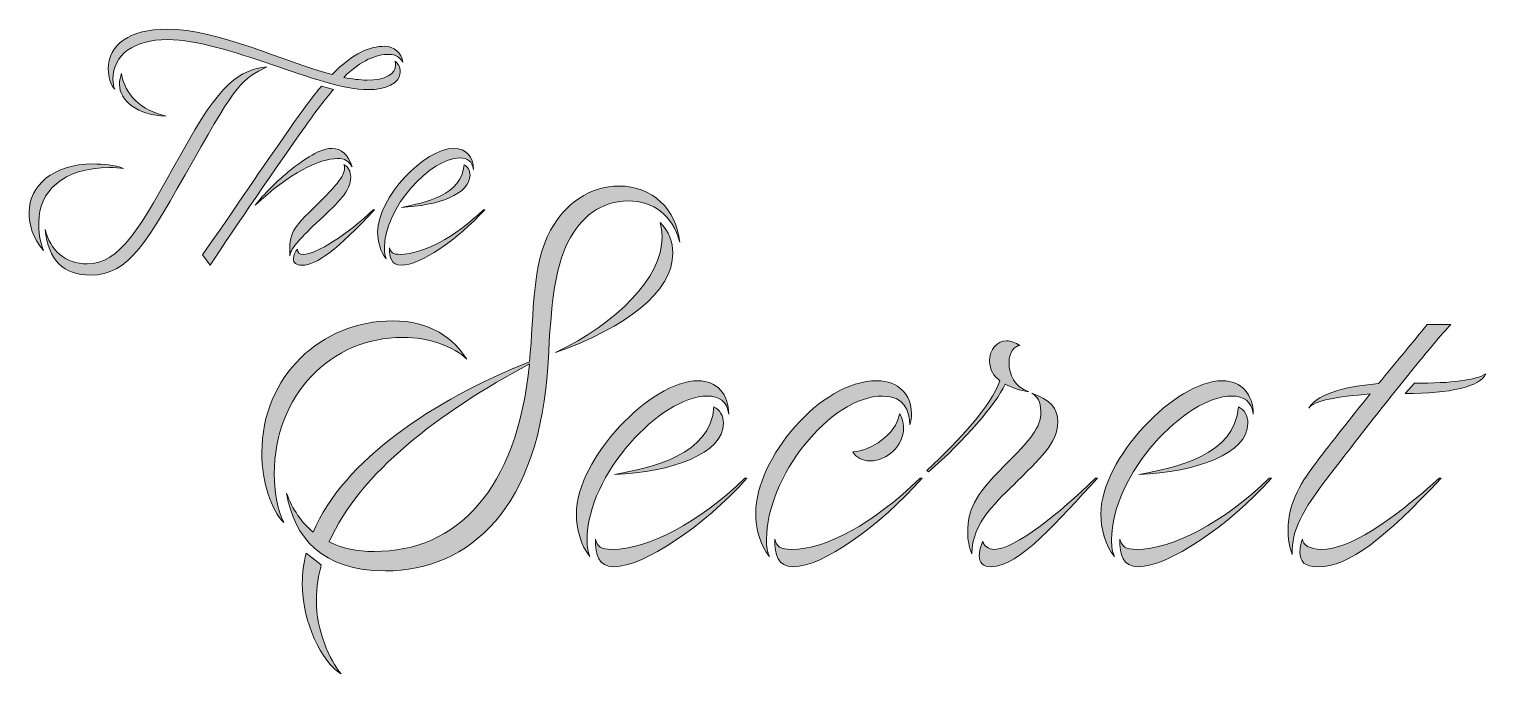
# Model space of a CAD drawing. Header units: millimetres. Extents: x 54.2 to 101.7, y -76.6 to -65.6.
# Drawn here: x 54.24 to 77.99, y -76.11 to -65.6 of the extents above; entities that cross this region are included whole.
import ezdxf

# ---------------------------------------------------------------- set-up
doc = ezdxf.new("R2010")
doc.units = ezdxf.units.MM
doc.header["$MEASUREMENT"] = 0
doc.layers.add('Layer 1', color=7, linetype='Continuous', lineweight=0)

msp = doc.modelspace()

# ---------------------------------------------------------------- hatches: boundary and pattern name
at = {"layer": 'Layer 1', "transparency": 33554687}
h = msp.add_hatch(color=250, dxfattribs=at)
h.dxf.hatch_style = 2
edge = h.paths.add_edge_path()
edge.add_spline(control_points=[(59.871, -68.545), (59.266, -69.193), (58.927, -69.451), (58.686, -69.451), (58.593, -69.451), (58.547, -69.412), (58.547, -69.345), (58.547, -69.294), (58.576, -69.231), (58.614, -69.188), (58.618, -69.243), (58.644, -69.273), (58.707, -69.273), (58.923, -69.273), (59.435, -68.947), (59.85, -68.545), (59.85, -68.545), (59.871, -68.545), (59.871, -68.545)], knot_values=[0, 0, 0, 0, 1, 1, 1, 2, 2, 2, 3, 3, 3, 4, 4, 4, 5, 5, 5, 6, 6, 6, 6], degree=3, periodic=0)
edge = h.paths.add_edge_path()
edge.add_spline(control_points=[(59.38, -67.86), (59.38, -67.83), (59.376, -67.817), (59.367, -67.809), (59.444, -67.847), (59.482, -67.919), (59.482, -68.016), (59.482, -68.24), (59.274, -68.431), (58.982, -68.706), (58.669, -69.002), (58.509, -69.159), (58.487, -69.298), (58.487, -69.298), (58.487, -69.197), (58.487, -69.197), (58.487, -68.947), (58.551, -68.837), (58.813, -68.579), (59.249, -68.152), (59.38, -68.012), (59.38, -67.86)], knot_values=[0, 0, 0, 0, 1, 1, 1, 2, 2, 2, 3, 3, 3, 4, 4, 4, 5, 5, 5, 6, 6, 6, 7, 7, 7, 7], degree=3, periodic=0)
edge = h.paths.add_edge_path()
edge.add_spline(control_points=[(58.504, -67.898), (58.877, -67.597), (59.063, -67.547), (59.177, -67.547), (59.334, -67.547), (59.439, -67.648), (59.503, -67.847), (59.456, -67.75), (59.38, -67.712), (59.266, -67.712), (58.974, -67.712), (58.483, -67.949), (57.925, -68.473), (58.056, -68.296), (58.289, -68.071), (58.504, -67.898)], knot_values=[0, 0, 0, 0, 1, 1, 1, 2, 2, 2, 3, 3, 3, 4, 4, 4, 5, 5, 5, 5], degree=3, periodic=0)
edge = h.paths.add_edge_path()
edge.add_spline(control_points=[(59.202, -66.586), (59.063, -66.747), (58.923, -66.929), (58.745, -67.183), (58.301, -67.809), (57.59, -68.846), (57.188, -69.451), (57.188, -69.451), (57.066, -69.281), (57.066, -69.281), (57.794, -68.24), (58.073, -67.809), (58.568, -67.111), (58.737, -66.87), (58.868, -66.692), (59.004, -66.535), (59.004, -66.535), (59.202, -66.586), (59.202, -66.586)], knot_values=[0, 0, 0, 0, 1, 1, 1, 2, 2, 2, 3, 3, 3, 4, 4, 4, 5, 5, 5, 6, 6, 6, 6], degree=3, periodic=0)
edge = h.paths.add_edge_path()
edge.add_spline(control_points=[(56.473, -67.022), (56.012, -67.009), (55.712, -66.772), (55.712, -66.506), (55.712, -66.442), (55.729, -66.375), (55.746, -66.328), (55.796, -66.671), (56.067, -66.929), (56.473, -67.022)], knot_values=[0, 0, 0, 0, 1, 1, 1, 2, 2, 2, 3, 3, 3, 3], degree=3, periodic=0)
edge = h.paths.add_edge_path()
edge.add_spline(control_points=[(56.499, -65.774), (55.945, -65.774), (55.606, -66.024), (55.606, -66.421), (55.606, -66.485), (55.615, -66.54), (55.636, -66.582), (55.564, -66.51), (55.53, -66.379), (55.53, -66.256), (55.53, -65.854), (55.885, -65.605), (56.482, -65.605), (57.328, -65.605), (58.369, -66.129), (59.177, -66.345), (59.532, -65.981), (59.799, -65.884), (60.032, -65.884), (60.193, -65.884), (60.311, -65.99), (60.332, -66.142), (60.294, -66.07), (60.209, -66.015), (60.108, -66.015), (59.896, -66.015), (59.659, -66.104), (59.367, -66.392), (59.503, -66.417), (59.63, -66.434), (59.748, -66.434), (60.044, -66.434), (60.214, -66.337), (60.214, -66.189), (60.214, -66.167), (60.209, -66.146), (60.205, -66.125), (60.252, -66.167), (60.29, -66.218), (60.29, -66.303), (60.29, -66.493), (60.044, -66.59), (59.765, -66.59), (58.978, -66.59), (57.447, -65.774), (56.499, -65.774)], knot_values=[0, 0, 0, 0, 1, 1, 1, 2, 2, 2, 3, 3, 3, 4, 4, 4, 5, 5, 5, 6, 6, 6, 7, 7, 7, 8, 8, 8, 9, 9, 9, 10, 10, 10, 11, 11, 11, 12, 12, 12, 13, 13, 13, 14, 14, 14, 15, 15, 15, 15], degree=3, periodic=0)
edge = h.paths.add_edge_path()
edge.add_spline(control_points=[(58.115, -66.218), (57.709, -66.421), (57.624, -66.485), (56.918, -67.737), (56.165, -69.078), (55.864, -69.611), (55.242, -69.611), (54.802, -69.611), (54.548, -69.366), (54.502, -68.867), (54.578, -69.205), (54.832, -69.429), (55.183, -69.429), (55.72, -69.429), (56.042, -68.854), (56.71, -67.644), (57.37, -66.451), (57.662, -66.277), (58.115, -66.218)], knot_values=[0, 0, 0, 0, 1, 1, 1, 2, 2, 2, 3, 3, 3, 4, 4, 4, 5, 5, 5, 6, 6, 6, 6], degree=3, periodic=0)
edge = h.paths.add_edge_path()
edge.add_spline(control_points=[(54.239, -68.587), (54.239, -68.16), (54.62, -67.801), (55.289, -67.801), (55.433, -67.801), (55.636, -67.817), (55.78, -67.872), (55.716, -67.864), (55.631, -67.86), (55.551, -67.86), (54.781, -67.86), (54.396, -68.262), (54.396, -68.748), (54.396, -68.896), (54.404, -69.053), (54.476, -69.209), (54.299, -69.011), (54.239, -68.791), (54.239, -68.587)], knot_values=[0, 0, 0, 0, 1, 1, 1, 2, 2, 2, 3, 3, 3, 4, 4, 4, 5, 5, 5, 6, 6, 6, 6], degree=3, periodic=0)
h = msp.add_hatch(color=250, dxfattribs=at)
h.dxf.hatch_style = 2
edge = h.paths.add_edge_path()
edge.add_spline(control_points=[(61.33, -67.813), (61.393, -67.843), (61.427, -67.906), (61.427, -67.982), (61.427, -68.291), (60.898, -68.482), (60.31, -68.507), (60.695, -68.431), (61.296, -68.312), (61.33, -67.813)], knot_values=[0, 0, 0, 0, 1, 1, 1, 2, 2, 2, 3, 3, 3, 3], degree=3, periodic=0)
edge = h.paths.add_edge_path()
edge.add_spline(control_points=[(61.668, -68.545), (61.228, -69.036), (60.606, -69.451), (60.306, -69.451), (60.145, -69.451), (60.115, -69.328), (60.115, -69.167), (60.136, -69.243), (60.17, -69.273), (60.289, -69.273), (60.653, -69.273), (61.177, -68.998), (61.647, -68.545), (61.647, -68.545), (61.668, -68.545), (61.668, -68.545)], knot_values=[0, 0, 0, 0, 1, 1, 1, 2, 2, 2, 3, 3, 3, 4, 4, 4, 5, 5, 5, 5], degree=3, periodic=0)
edge = h.paths.add_edge_path()
edge.add_spline(control_points=[(61.482, -67.889), (61.465, -67.758), (61.385, -67.703), (61.262, -67.703), (60.788, -67.703), (60.031, -68.503), (60.031, -69.176), (60.031, -69.247), (60.039, -69.298), (60.06, -69.345), (59.967, -69.239), (59.921, -69.053), (59.921, -68.913), (59.921, -68.342), (60.686, -67.547), (61.165, -67.547), (61.363, -67.547), (61.482, -67.686), (61.482, -67.889)], knot_values=[0, 0, 0, 0, 1, 1, 1, 2, 2, 2, 3, 3, 3, 4, 4, 4, 5, 5, 5, 6, 6, 6, 6], degree=3, periodic=0)
h = msp.add_hatch(color=250, dxfattribs=at)
h.dxf.hatch_style = 2
edge = h.paths.add_edge_path()
edge.add_spline(control_points=[(64.558, -68.995), (64.558, -68.908), (64.544, -68.833), (64.524, -68.753), (64.672, -68.901), (64.733, -69.076), (64.733, -69.251), (64.733, -69.891), (63.972, -70.463), (62.82, -70.874), (63.824, -70.389), (64.558, -69.655), (64.558, -68.995)], knot_values=[0, 0, 0, 0, 1, 1, 1, 2, 2, 2, 3, 3, 3, 4, 4, 4, 4], degree=3, periodic=0)
edge = h.paths.add_edge_path()
edge.add_spline(control_points=[(59.13, -73.958), (59.339, -74.059), (59.588, -74.113), (59.864, -74.113), (61.204, -74.113), (62.194, -73.123), (62.396, -71.056), (60.928, -71.844), (59.622, -72.834), (59.13, -73.958)], knot_values=[0, 0, 0, 0, 1, 1, 1, 2, 2, 2, 3, 3, 3, 3], degree=3, periodic=0)
edge = h.paths.add_edge_path()
edge.add_spline(control_points=[(59.002, -74.328), (58.962, -74.483), (58.922, -74.692), (58.922, -74.914), (58.922, -75.399), (59.137, -75.884), (59.326, -76.106), (59.002, -75.917), (58.693, -75.258), (58.693, -74.631), (58.693, -74.456), (58.713, -74.308), (58.753, -74.14), (58.753, -74.14), (59.002, -74.328), (59.002, -74.328)], knot_values=[0, 0, 0, 0, 1, 1, 1, 2, 2, 2, 3, 3, 3, 4, 4, 4, 5, 5, 5, 5], degree=3, periodic=0)
edge = h.paths.add_edge_path()
edge.add_spline(control_points=[(60.046, -74.429), (59.009, -74.429), (58.558, -73.884), (58.437, -73.163), (58.531, -73.426), (58.679, -73.641), (58.868, -73.796), (59.359, -72.632), (60.827, -71.648), (62.396, -71.022), (62.477, -70.207), (62.43, -69.446), (62.74, -68.881), (62.975, -68.443), (63.386, -68.16), (63.857, -68.16), (64.403, -68.16), (64.787, -68.537), (64.847, -69.076), (64.719, -68.632), (64.423, -68.403), (64.006, -68.403), (63.561, -68.403), (63.231, -68.665), (63.022, -69.076), (62.807, -69.507), (62.753, -70.046), (62.699, -71.035), (62.571, -73.399), (61.42, -74.429), (60.046, -74.429)], knot_values=[0, 0, 0, 0, 1, 1, 1, 2, 2, 2, 3, 3, 3, 4, 4, 4, 5, 5, 5, 6, 6, 6, 7, 7, 7, 8, 8, 8, 9, 9, 9, 10, 10, 10, 10], degree=3, periodic=0)
edge = h.paths.add_edge_path()
edge.add_spline(control_points=[(58.033, -72.503), (58.033, -71.264), (58.996, -70.356), (60.167, -70.356), (60.773, -70.356), (61.171, -70.645), (61.373, -70.982), (61.171, -70.773), (60.753, -70.625), (60.329, -70.625), (59.157, -70.625), (58.235, -71.568), (58.235, -72.854), (58.235, -73.103), (58.282, -73.439), (58.39, -73.641), (58.188, -73.439), (58.033, -72.995), (58.033, -72.503)], knot_values=[0, 0, 0, 0, 1, 1, 1, 2, 2, 2, 3, 3, 3, 4, 4, 4, 5, 5, 5, 6, 6, 6, 6], degree=3, periodic=0)
h = msp.add_hatch(color=250, dxfattribs=at)
h.dxf.hatch_style = 2
edge = h.paths.add_edge_path()
edge.add_spline(control_points=[(76.674, -71.541), (76.674, -71.541), (76.822, -71.372), (76.822, -71.372), (77.442, -71.372), (77.819, -71.325), (77.987, -71.217), (77.906, -71.426), (77.401, -71.541), (76.674, -71.541)], knot_values=[0, 0, 0, 0, 1, 1, 1, 2, 2, 2, 3, 3, 3, 3], degree=3, periodic=0)
edge = h.paths.add_edge_path()
edge.add_spline(control_points=[(77.26, -72.921), (76.331, -73.897), (75.765, -74.362), (75.247, -74.362), (75.031, -74.362), (74.957, -74.281), (74.957, -74.113), (74.957, -74.025), (74.977, -73.965), (74.997, -73.911), (74.997, -74.005), (75.119, -74.079), (75.307, -74.079), (75.765, -74.079), (76.418, -73.641), (77.226, -72.921), (77.226, -72.921), (77.26, -72.921), (77.26, -72.921)], knot_values=[0, 0, 0, 0, 1, 1, 1, 2, 2, 2, 3, 3, 3, 4, 4, 4, 5, 5, 5, 6, 6, 6, 6], degree=3, periodic=0)
edge = h.paths.add_edge_path()
edge.add_spline(control_points=[(76.237, -71.379), (76.519, -71.035), (76.802, -70.699), (77.031, -70.416), (77.031, -70.416), (77.415, -70.416), (77.415, -70.416), (77.159, -70.679), (76.284, -71.77), (75.456, -72.847), (74.964, -73.493), (74.829, -73.749), (74.829, -74.16), (74.782, -74.025), (74.762, -73.891), (74.762, -73.756), (74.762, -73.298), (74.997, -72.961), (75.24, -72.638), (75.462, -72.349), (75.772, -71.951), (76.102, -71.547), (75.55, -71.594), (75.206, -71.648), (75.099, -71.776), (75.26, -71.52), (75.765, -71.419), (76.237, -71.379)], knot_values=[0, 0, 0, 0, 1, 1, 1, 2, 2, 2, 3, 3, 3, 4, 4, 4, 5, 5, 5, 6, 6, 6, 7, 7, 7, 8, 8, 8, 9, 9, 9, 9], degree=3, periodic=0)
h = msp.add_hatch(color=250, dxfattribs=at)
h.dxf.hatch_style = 2
edge = h.paths.add_edge_path()
edge.add_spline(control_points=[(69.729, -74.18), (69.729, -74.113), (69.749, -74.019), (69.789, -73.944), (69.796, -74.019), (69.87, -74.079), (69.978, -74.079), (70.301, -74.079), (71.035, -73.493), (71.621, -72.921), (71.621, -72.921), (71.655, -72.921), (71.655, -72.921), (71.028, -73.588), (70.382, -74.362), (69.924, -74.362), (69.789, -74.362), (69.729, -74.295), (69.729, -74.18)], knot_values=[0, 0, 0, 0, 1, 1, 1, 2, 2, 2, 3, 3, 3, 4, 4, 4, 5, 5, 5, 6, 6, 6, 6], degree=3, periodic=0)
edge = h.paths.add_edge_path()
edge.add_spline(control_points=[(69.607, -74.153), (69.56, -74.025), (69.54, -73.938), (69.54, -73.789), (69.54, -73.453), (69.641, -73.211), (70.133, -72.719), (70.571, -72.281), (70.732, -72.106), (70.732, -71.83), (70.732, -71.668), (70.678, -71.588), (70.584, -71.534), (70.887, -71.648), (71.008, -71.77), (71.008, -72.005), (71.008, -72.295), (70.819, -72.51), (70.348, -72.968), (70.045, -73.271), (69.607, -73.635), (69.607, -74.153)], knot_values=[0, 0, 0, 0, 1, 1, 1, 2, 2, 2, 3, 3, 3, 4, 4, 4, 5, 5, 5, 6, 6, 6, 7, 7, 7, 7], degree=3, periodic=0)
edge = h.paths.add_edge_path()
edge.add_spline(control_points=[(68.874, -72.793), (69.433, -72.268), (69.904, -71.763), (70.066, -71.332), (69.964, -71.258), (69.897, -71.157), (69.897, -71.009), (69.897, -70.82), (70.025, -70.679), (70.173, -70.679), (70.247, -70.679), (70.314, -70.712), (70.389, -70.759), (70.308, -70.759), (70.214, -70.861), (70.214, -71.029), (70.214, -71.244), (70.301, -71.426), (70.537, -71.514), (70.395, -71.487), (70.261, -71.446), (70.153, -71.386), (69.991, -71.722), (69.5, -72.301), (68.9, -72.813), (68.9, -72.813), (68.874, -72.793), (68.874, -72.793)], knot_values=[0, 0, 0, 0, 1, 1, 1, 2, 2, 2, 3, 3, 3, 4, 4, 4, 5, 5, 5, 6, 6, 6, 7, 7, 7, 8, 8, 8, 9, 9, 9, 9], degree=3, periodic=0)
h = msp.add_hatch(color=250, dxfattribs=at)
h.dxf.hatch_style = 2
edge = h.paths.add_edge_path()
edge.add_spline(control_points=[(65.403, -71.756), (65.503, -71.803), (65.558, -71.904), (65.558, -72.025), (65.558, -72.517), (64.716, -72.82), (63.78, -72.86), (64.392, -72.739), (65.349, -72.551), (65.403, -71.756)], knot_values=[0, 0, 0, 0, 1, 1, 1, 2, 2, 2, 3, 3, 3, 3], degree=3, periodic=0)
edge = h.paths.add_edge_path()
edge.add_spline(control_points=[(65.941, -72.921), (65.241, -73.702), (64.251, -74.362), (63.773, -74.362), (63.517, -74.362), (63.47, -74.167), (63.47, -73.911), (63.504, -74.032), (63.558, -74.079), (63.746, -74.079), (64.325, -74.079), (65.16, -73.641), (65.908, -72.921), (65.908, -72.921), (65.941, -72.921), (65.941, -72.921)], knot_values=[0, 0, 0, 0, 1, 1, 1, 2, 2, 2, 3, 3, 3, 4, 4, 4, 5, 5, 5, 5], degree=3, periodic=0)
edge = h.paths.add_edge_path()
edge.add_spline(control_points=[(65.645, -71.877), (65.618, -71.668), (65.49, -71.581), (65.295, -71.581), (64.541, -71.581), (63.335, -72.854), (63.335, -73.924), (63.335, -74.039), (63.349, -74.12), (63.382, -74.194), (63.234, -74.025), (63.16, -73.729), (63.16, -73.507), (63.16, -72.598), (64.379, -71.332), (65.14, -71.332), (65.456, -71.332), (65.645, -71.554), (65.645, -71.877)], knot_values=[0, 0, 0, 0, 1, 1, 1, 2, 2, 2, 3, 3, 3, 4, 4, 4, 5, 5, 5, 6, 6, 6, 6], degree=3, periodic=0)
h = msp.add_hatch(color=250, dxfattribs=at)
h.dxf.hatch_style = 2
edge = h.paths.add_edge_path()
edge.add_spline(control_points=[(68.428, -71.87), (68.468, -71.924), (68.495, -72.012), (68.495, -72.099), (68.495, -72.389), (68.226, -72.638), (67.95, -72.638), (67.822, -72.638), (67.721, -72.584), (67.667, -72.49), (67.956, -72.47), (68.374, -72.214), (68.428, -71.87)], knot_values=[0, 0, 0, 0, 1, 1, 1, 2, 2, 2, 3, 3, 3, 4, 4, 4, 4], degree=3, periodic=0)
edge = h.paths.add_edge_path()
edge.add_spline(control_points=[(68.798, -72.921), (68.098, -73.702), (67.175, -74.362), (66.697, -74.362), (66.441, -74.362), (66.394, -74.167), (66.394, -73.911), (66.428, -74.032), (66.482, -74.079), (66.67, -74.079), (67.229, -74.079), (67.997, -73.662), (68.764, -72.921), (68.764, -72.921), (68.798, -72.921), (68.798, -72.921)], knot_values=[0, 0, 0, 0, 1, 1, 1, 2, 2, 2, 3, 3, 3, 4, 4, 4, 5, 5, 5, 5], degree=3, periodic=0)
edge = h.paths.add_edge_path()
edge.add_spline(control_points=[(68.623, -71.864), (68.623, -71.924), (68.616, -71.999), (68.596, -72.052), (68.596, -71.823), (68.502, -71.581), (68.158, -71.581), (67.29, -71.581), (66.26, -72.908), (66.26, -73.918), (66.26, -74.039), (66.273, -74.12), (66.307, -74.194), (66.158, -74.025), (66.084, -73.736), (66.084, -73.487), (66.084, -72.604), (67.135, -71.332), (68.057, -71.332), (68.414, -71.332), (68.623, -71.561), (68.623, -71.864)], knot_values=[0, 0, 0, 0, 1, 1, 1, 2, 2, 2, 3, 3, 3, 4, 4, 4, 5, 5, 5, 6, 6, 6, 7, 7, 7, 7], degree=3, periodic=0)
h = msp.add_hatch(color=250, dxfattribs=at)
h.dxf.hatch_style = 2
edge = h.paths.add_edge_path()
edge.add_spline(control_points=[(73.952, -71.756), (74.053, -71.803), (74.107, -71.904), (74.107, -72.025), (74.107, -72.517), (73.265, -72.82), (72.329, -72.86), (72.942, -72.739), (73.898, -72.551), (73.952, -71.756)], knot_values=[0, 0, 0, 0, 1, 1, 1, 2, 2, 2, 3, 3, 3, 3], degree=3, periodic=0)
edge = h.paths.add_edge_path()
edge.add_spline(control_points=[(74.491, -72.921), (73.791, -73.702), (72.801, -74.362), (72.323, -74.362), (72.067, -74.362), (72.02, -74.167), (72.02, -73.911), (72.053, -74.032), (72.107, -74.079), (72.296, -74.079), (72.875, -74.079), (73.71, -73.641), (74.457, -72.921), (74.457, -72.921), (74.491, -72.921), (74.491, -72.921)], knot_values=[0, 0, 0, 0, 1, 1, 1, 2, 2, 2, 3, 3, 3, 4, 4, 4, 5, 5, 5, 5], degree=3, periodic=0)
edge = h.paths.add_edge_path()
edge.add_spline(control_points=[(74.195, -71.877), (74.168, -71.668), (74.04, -71.581), (73.845, -71.581), (73.09, -71.581), (71.885, -72.854), (71.885, -73.924), (71.885, -74.039), (71.899, -74.12), (71.932, -74.194), (71.784, -74.025), (71.71, -73.729), (71.71, -73.507), (71.71, -72.598), (72.929, -71.332), (73.69, -71.332), (74.006, -71.332), (74.195, -71.554), (74.195, -71.877)], knot_values=[0, 0, 0, 0, 1, 1, 1, 2, 2, 2, 3, 3, 3, 4, 4, 4, 5, 5, 5, 6, 6, 6, 6], degree=3, periodic=0)

# ---------------------------------------------------------------- linework, layer by layer
at = {"layer": 'Layer 1'}
for points, knots in [([(56.499, -65.774), (55.945, -65.774), (55.606, -66.024), (55.606, -66.421), (55.606, -66.485), (55.615, -66.54), (55.636, -66.582), (55.564, -66.51), (55.53, -66.379), (55.53, -66.256), (55.53, -65.854), (55.885, -65.605), (56.482, -65.605), (57.328, -65.605), (58.369, -66.129), (59.177, -66.345), (59.532, -65.981), (59.799, -65.884), (60.032, -65.884), (60.193, -65.884), (60.311, -65.99), (60.332, -66.142), (60.294, -66.07), (60.209, -66.015), (60.108, -66.015), (59.896, -66.015), (59.659, -66.104), (59.367, -66.392), (59.503, -66.417), (59.63, -66.434), (59.748, -66.434), (60.044, -66.434), (60.214, -66.337), (60.214, -66.189), (60.214, -66.167), (60.209, -66.146), (60.205, -66.125), (60.252, -66.167), (60.29, -66.218), (60.29, -66.303), (60.29, -66.493), (60.044, -66.59), (59.765, -66.59), (58.978, -66.59), (57.447, -65.774), (56.499, -65.774)], [0, 0, 0, 0, 1, 1, 1, 2, 2, 2, 3, 3, 3, 4, 4, 4, 5, 5, 5, 6, 6, 6, 7, 7, 7, 8, 8, 8, 9, 9, 9, 10, 10, 10, 11, 11, 11, 12, 12, 12, 13, 13, 13, 14, 14, 14, 15, 15, 15, 15]), ([(58.115, -66.218), (57.709, -66.421), (57.624, -66.485), (56.918, -67.737), (56.165, -69.078), (55.864, -69.611), (55.242, -69.611), (54.802, -69.611), (54.548, -69.366), (54.502, -68.867), (54.578, -69.205), (54.832, -69.429), (55.183, -69.429), (55.72, -69.429), (56.042, -68.854), (56.71, -67.644), (57.37, -66.451), (57.662, -66.277), (58.115, -66.218)], [0, 0, 0, 0, 1, 1, 1, 2, 2, 2, 3, 3, 3, 4, 4, 4, 5, 5, 5, 6, 6, 6, 6]), ([(56.473, -67.022), (56.012, -67.009), (55.712, -66.772), (55.712, -66.506), (55.712, -66.442), (55.729, -66.375), (55.746, -66.328), (55.796, -66.671), (56.067, -66.929), (56.473, -67.022)], [0, 0, 0, 0, 1, 1, 1, 2, 2, 2, 3, 3, 3, 3]), ([(59.202, -66.586), (59.063, -66.747), (58.923, -66.929), (58.745, -67.183), (58.301, -67.809), (57.59, -68.846), (57.188, -69.451), (57.188, -69.451), (57.066, -69.281), (57.066, -69.281), (57.794, -68.24), (58.073, -67.809), (58.568, -67.111), (58.737, -66.87), (58.868, -66.692), (59.004, -66.535), (59.004, -66.535), (59.202, -66.586), (59.202, -66.586)], [0, 0, 0, 0, 1, 1, 1, 2, 2, 2, 3, 3, 3, 4, 4, 4, 5, 5, 5, 6, 6, 6, 6]), ([(58.504, -67.898), (58.877, -67.597), (59.063, -67.547), (59.177, -67.547), (59.334, -67.547), (59.439, -67.648), (59.503, -67.847), (59.456, -67.75), (59.38, -67.712), (59.266, -67.712), (58.974, -67.712), (58.483, -67.949), (57.925, -68.473), (58.056, -68.296), (58.289, -68.071), (58.504, -67.898)], [0, 0, 0, 0, 1, 1, 1, 2, 2, 2, 3, 3, 3, 4, 4, 4, 5, 5, 5, 5]), ([(61.482, -67.889), (61.465, -67.758), (61.385, -67.703), (61.262, -67.703), (60.788, -67.703), (60.031, -68.503), (60.031, -69.176), (60.031, -69.247), (60.039, -69.298), (60.06, -69.345), (59.967, -69.239), (59.921, -69.053), (59.921, -68.913), (59.921, -68.342), (60.686, -67.547), (61.165, -67.547), (61.363, -67.547), (61.482, -67.686), (61.482, -67.889)], [0, 0, 0, 0, 1, 1, 1, 2, 2, 2, 3, 3, 3, 4, 4, 4, 5, 5, 5, 6, 6, 6, 6]), ([(54.239, -68.587), (54.239, -68.16), (54.62, -67.801), (55.289, -67.801), (55.433, -67.801), (55.636, -67.817), (55.78, -67.872), (55.716, -67.864), (55.631, -67.86), (55.551, -67.86), (54.781, -67.86), (54.396, -68.262), (54.396, -68.748), (54.396, -68.896), (54.404, -69.053), (54.476, -69.209), (54.299, -69.011), (54.239, -68.791), (54.239, -68.587)], [0, 0, 0, 0, 1, 1, 1, 2, 2, 2, 3, 3, 3, 4, 4, 4, 5, 5, 5, 6, 6, 6, 6]), ([(59.38, -67.86), (59.38, -67.83), (59.376, -67.817), (59.367, -67.809), (59.444, -67.847), (59.482, -67.919), (59.482, -68.016), (59.482, -68.24), (59.274, -68.431), (58.982, -68.706), (58.669, -69.002), (58.509, -69.159), (58.487, -69.298), (58.487, -69.298), (58.487, -69.197), (58.487, -69.197), (58.487, -68.947), (58.551, -68.837), (58.813, -68.579), (59.249, -68.152), (59.38, -68.012), (59.38, -67.86)], [0, 0, 0, 0, 1, 1, 1, 2, 2, 2, 3, 3, 3, 4, 4, 4, 5, 5, 5, 6, 6, 6, 7, 7, 7, 7]), ([(61.33, -67.813), (61.393, -67.843), (61.427, -67.906), (61.427, -67.982), (61.427, -68.291), (60.898, -68.482), (60.31, -68.507), (60.695, -68.431), (61.296, -68.312), (61.33, -67.813)], [0, 0, 0, 0, 1, 1, 1, 2, 2, 2, 3, 3, 3, 3]), ([(60.046, -74.429), (59.009, -74.429), (58.558, -73.884), (58.437, -73.163), (58.531, -73.426), (58.679, -73.641), (58.868, -73.796), (59.359, -72.632), (60.827, -71.648), (62.396, -71.022), (62.477, -70.207), (62.43, -69.446), (62.74, -68.881), (62.975, -68.443), (63.386, -68.16), (63.857, -68.16), (64.403, -68.16), (64.787, -68.537), (64.847, -69.076), (64.719, -68.632), (64.423, -68.403), (64.006, -68.403), (63.561, -68.403), (63.231, -68.665), (63.022, -69.076), (62.807, -69.507), (62.753, -70.046), (62.699, -71.035), (62.571, -73.399), (61.42, -74.429), (60.046, -74.429)], [0, 0, 0, 0, 1, 1, 1, 2, 2, 2, 3, 3, 3, 4, 4, 4, 5, 5, 5, 6, 6, 6, 7, 7, 7, 8, 8, 8, 9, 9, 9, 10, 10, 10, 10]), ([(59.871, -68.545), (59.266, -69.193), (58.927, -69.451), (58.686, -69.451), (58.593, -69.451), (58.547, -69.412), (58.547, -69.345), (58.547, -69.294), (58.576, -69.231), (58.614, -69.188), (58.618, -69.243), (58.644, -69.273), (58.707, -69.273), (58.923, -69.273), (59.435, -68.947), (59.85, -68.545), (59.85, -68.545), (59.871, -68.545), (59.871, -68.545)], [0, 0, 0, 0, 1, 1, 1, 2, 2, 2, 3, 3, 3, 4, 4, 4, 5, 5, 5, 6, 6, 6, 6]), ([(61.668, -68.545), (61.228, -69.036), (60.606, -69.451), (60.306, -69.451), (60.145, -69.451), (60.115, -69.328), (60.115, -69.167), (60.136, -69.243), (60.17, -69.273), (60.289, -69.273), (60.653, -69.273), (61.177, -68.998), (61.647, -68.545), (61.647, -68.545), (61.668, -68.545), (61.668, -68.545)], [0, 0, 0, 0, 1, 1, 1, 2, 2, 2, 3, 3, 3, 4, 4, 4, 5, 5, 5, 5]), ([(64.558, -68.995), (64.558, -68.908), (64.544, -68.833), (64.524, -68.753), (64.672, -68.901), (64.733, -69.076), (64.733, -69.251), (64.733, -69.891), (63.972, -70.463), (62.82, -70.874), (63.824, -70.389), (64.558, -69.655), (64.558, -68.995)], [0, 0, 0, 0, 1, 1, 1, 2, 2, 2, 3, 3, 3, 4, 4, 4, 4]), ([(58.033, -72.503), (58.033, -71.264), (58.996, -70.356), (60.167, -70.356), (60.773, -70.356), (61.171, -70.645), (61.373, -70.982), (61.171, -70.773), (60.753, -70.625), (60.329, -70.625), (59.157, -70.625), (58.235, -71.568), (58.235, -72.854), (58.235, -73.103), (58.282, -73.439), (58.39, -73.641), (58.188, -73.439), (58.033, -72.995), (58.033, -72.503)], [0, 0, 0, 0, 1, 1, 1, 2, 2, 2, 3, 3, 3, 4, 4, 4, 5, 5, 5, 6, 6, 6, 6]), ([(76.237, -71.379), (76.519, -71.035), (76.802, -70.699), (77.031, -70.416), (77.031, -70.416), (77.415, -70.416), (77.415, -70.416), (77.159, -70.679), (76.284, -71.77), (75.456, -72.847), (74.964, -73.493), (74.829, -73.749), (74.829, -74.16), (74.782, -74.025), (74.762, -73.891), (74.762, -73.756), (74.762, -73.298), (74.997, -72.961), (75.24, -72.638), (75.462, -72.349), (75.772, -71.951), (76.102, -71.547), (75.55, -71.594), (75.206, -71.648), (75.099, -71.776), (75.26, -71.52), (75.765, -71.419), (76.237, -71.379)], [0, 0, 0, 0, 1, 1, 1, 2, 2, 2, 3, 3, 3, 4, 4, 4, 5, 5, 5, 6, 6, 6, 7, 7, 7, 8, 8, 8, 9, 9, 9, 9]), ([(68.874, -72.793), (69.433, -72.268), (69.904, -71.763), (70.066, -71.332), (69.964, -71.258), (69.897, -71.157), (69.897, -71.009), (69.897, -70.82), (70.025, -70.679), (70.173, -70.679), (70.247, -70.679), (70.314, -70.712), (70.389, -70.759), (70.308, -70.759), (70.214, -70.861), (70.214, -71.029), (70.214, -71.244), (70.301, -71.426), (70.537, -71.514), (70.395, -71.487), (70.261, -71.446), (70.153, -71.386), (69.991, -71.722), (69.5, -72.301), (68.9, -72.813), (68.9, -72.813), (68.874, -72.793), (68.874, -72.793)], [0, 0, 0, 0, 1, 1, 1, 2, 2, 2, 3, 3, 3, 4, 4, 4, 5, 5, 5, 6, 6, 6, 7, 7, 7, 8, 8, 8, 9, 9, 9, 9]), ([(59.13, -73.958), (59.339, -74.059), (59.588, -74.113), (59.864, -74.113), (61.204, -74.113), (62.194, -73.123), (62.396, -71.056), (60.928, -71.844), (59.622, -72.834), (59.13, -73.958)], [0, 0, 0, 0, 1, 1, 1, 2, 2, 2, 3, 3, 3, 3]), ([(76.674, -71.541), (76.674, -71.541), (76.822, -71.372), (76.822, -71.372), (77.442, -71.372), (77.819, -71.325), (77.987, -71.217), (77.906, -71.426), (77.401, -71.541), (76.674, -71.541)], [0, 0, 0, 0, 1, 1, 1, 2, 2, 2, 3, 3, 3, 3]), ([(65.645, -71.877), (65.618, -71.668), (65.49, -71.581), (65.295, -71.581), (64.541, -71.581), (63.335, -72.854), (63.335, -73.924), (63.335, -74.039), (63.349, -74.12), (63.382, -74.194), (63.234, -74.025), (63.16, -73.729), (63.16, -73.507), (63.16, -72.598), (64.379, -71.332), (65.14, -71.332), (65.456, -71.332), (65.645, -71.554), (65.645, -71.877)], [0, 0, 0, 0, 1, 1, 1, 2, 2, 2, 3, 3, 3, 4, 4, 4, 5, 5, 5, 6, 6, 6, 6]), ([(68.623, -71.864), (68.623, -71.924), (68.616, -71.999), (68.596, -72.052), (68.596, -71.823), (68.502, -71.581), (68.158, -71.581), (67.29, -71.581), (66.26, -72.908), (66.26, -73.918), (66.26, -74.039), (66.273, -74.12), (66.307, -74.194), (66.158, -74.025), (66.084, -73.736), (66.084, -73.487), (66.084, -72.604), (67.135, -71.332), (68.057, -71.332), (68.414, -71.332), (68.623, -71.561), (68.623, -71.864)], [0, 0, 0, 0, 1, 1, 1, 2, 2, 2, 3, 3, 3, 4, 4, 4, 5, 5, 5, 6, 6, 6, 7, 7, 7, 7]), ([(74.195, -71.877), (74.168, -71.668), (74.04, -71.581), (73.845, -71.581), (73.09, -71.581), (71.885, -72.854), (71.885, -73.924), (71.885, -74.039), (71.899, -74.12), (71.932, -74.194), (71.784, -74.025), (71.71, -73.729), (71.71, -73.507), (71.71, -72.598), (72.929, -71.332), (73.69, -71.332), (74.006, -71.332), (74.195, -71.554), (74.195, -71.877)], [0, 0, 0, 0, 1, 1, 1, 2, 2, 2, 3, 3, 3, 4, 4, 4, 5, 5, 5, 6, 6, 6, 6]), ([(69.607, -74.153), (69.56, -74.025), (69.54, -73.938), (69.54, -73.789), (69.54, -73.453), (69.641, -73.211), (70.133, -72.719), (70.571, -72.281), (70.732, -72.106), (70.732, -71.83), (70.732, -71.668), (70.678, -71.588), (70.584, -71.534), (70.887, -71.648), (71.008, -71.77), (71.008, -72.005), (71.008, -72.295), (70.819, -72.51), (70.348, -72.968), (70.045, -73.271), (69.607, -73.635), (69.607, -74.153)], [0, 0, 0, 0, 1, 1, 1, 2, 2, 2, 3, 3, 3, 4, 4, 4, 5, 5, 5, 6, 6, 6, 7, 7, 7, 7]), ([(65.403, -71.756), (65.503, -71.803), (65.558, -71.904), (65.558, -72.025), (65.558, -72.517), (64.716, -72.82), (63.78, -72.86), (64.392, -72.739), (65.349, -72.551), (65.403, -71.756)], [0, 0, 0, 0, 1, 1, 1, 2, 2, 2, 3, 3, 3, 3]), ([(68.428, -71.87), (68.468, -71.924), (68.495, -72.012), (68.495, -72.099), (68.495, -72.389), (68.226, -72.638), (67.95, -72.638), (67.822, -72.638), (67.721, -72.584), (67.667, -72.49), (67.956, -72.47), (68.374, -72.214), (68.428, -71.87)], [0, 0, 0, 0, 1, 1, 1, 2, 2, 2, 3, 3, 3, 4, 4, 4, 4]), ([(73.952, -71.756), (74.053, -71.803), (74.107, -71.904), (74.107, -72.025), (74.107, -72.517), (73.265, -72.82), (72.329, -72.86), (72.942, -72.739), (73.898, -72.551), (73.952, -71.756)], [0, 0, 0, 0, 1, 1, 1, 2, 2, 2, 3, 3, 3, 3]), ([(65.941, -72.921), (65.241, -73.702), (64.251, -74.362), (63.773, -74.362), (63.517, -74.362), (63.47, -74.167), (63.47, -73.911), (63.504, -74.032), (63.558, -74.079), (63.746, -74.079), (64.325, -74.079), (65.16, -73.641), (65.908, -72.921), (65.908, -72.921), (65.941, -72.921), (65.941, -72.921)], [0, 0, 0, 0, 1, 1, 1, 2, 2, 2, 3, 3, 3, 4, 4, 4, 5, 5, 5, 5]), ([(68.798, -72.921), (68.098, -73.702), (67.175, -74.362), (66.697, -74.362), (66.441, -74.362), (66.394, -74.167), (66.394, -73.911), (66.428, -74.032), (66.482, -74.079), (66.67, -74.079), (67.229, -74.079), (67.997, -73.662), (68.764, -72.921), (68.764, -72.921), (68.798, -72.921), (68.798, -72.921)], [0, 0, 0, 0, 1, 1, 1, 2, 2, 2, 3, 3, 3, 4, 4, 4, 5, 5, 5, 5]), ([(69.729, -74.18), (69.729, -74.113), (69.749, -74.019), (69.789, -73.944), (69.796, -74.019), (69.87, -74.079), (69.978, -74.079), (70.301, -74.079), (71.035, -73.493), (71.621, -72.921), (71.621, -72.921), (71.655, -72.921), (71.655, -72.921), (71.028, -73.588), (70.382, -74.362), (69.924, -74.362), (69.789, -74.362), (69.729, -74.295), (69.729, -74.18)], [0, 0, 0, 0, 1, 1, 1, 2, 2, 2, 3, 3, 3, 4, 4, 4, 5, 5, 5, 6, 6, 6, 6]), ([(74.491, -72.921), (73.791, -73.702), (72.801, -74.362), (72.323, -74.362), (72.067, -74.362), (72.02, -74.167), (72.02, -73.911), (72.053, -74.032), (72.107, -74.079), (72.296, -74.079), (72.875, -74.079), (73.71, -73.641), (74.457, -72.921), (74.457, -72.921), (74.491, -72.921), (74.491, -72.921)], [0, 0, 0, 0, 1, 1, 1, 2, 2, 2, 3, 3, 3, 4, 4, 4, 5, 5, 5, 5]), ([(77.26, -72.921), (76.331, -73.897), (75.765, -74.362), (75.247, -74.362), (75.031, -74.362), (74.957, -74.281), (74.957, -74.113), (74.957, -74.025), (74.977, -73.965), (74.997, -73.911), (74.997, -74.005), (75.119, -74.079), (75.307, -74.079), (75.765, -74.079), (76.418, -73.641), (77.226, -72.921), (77.226, -72.921), (77.26, -72.921), (77.26, -72.921)], [0, 0, 0, 0, 1, 1, 1, 2, 2, 2, 3, 3, 3, 4, 4, 4, 5, 5, 5, 6, 6, 6, 6]), ([(59.002, -74.328), (58.962, -74.483), (58.922, -74.692), (58.922, -74.914), (58.922, -75.399), (59.137, -75.884), (59.326, -76.106), (59.002, -75.917), (58.693, -75.258), (58.693, -74.631), (58.693, -74.456), (58.713, -74.308), (58.753, -74.14), (58.753, -74.14), (59.002, -74.328), (59.002, -74.328)], [0, 0, 0, 0, 1, 1, 1, 2, 2, 2, 3, 3, 3, 4, 4, 4, 5, 5, 5, 5])]:
    msp.add_open_spline(points, degree=3, knots=knots, dxfattribs=at)

doc.saveas('drawing.dxf')
